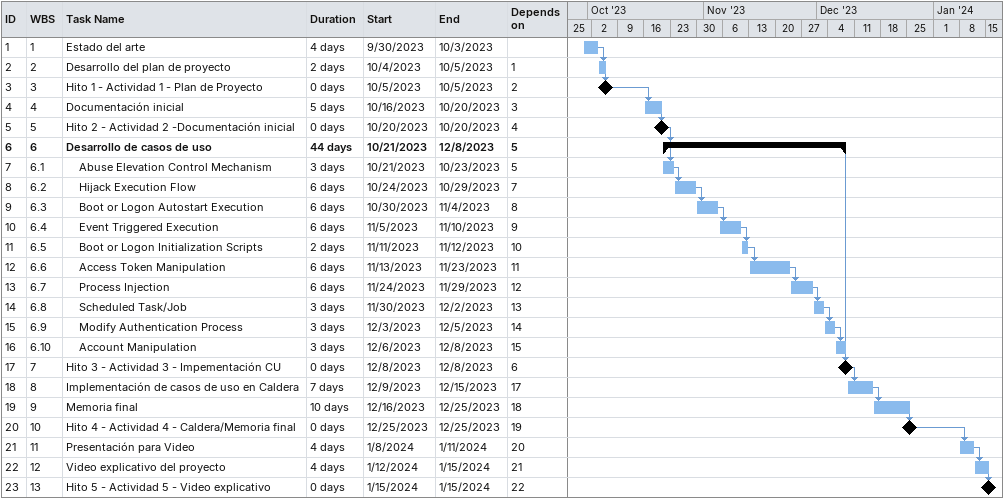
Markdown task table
| ID | WBS | Task | Duration | Start | Finish | Predecessors |
|---|---|---|---|---|---|---|
| 1 | 1 | Estado del arte | 4d | 2023-09-30 | 2023-10-03 |  |
| 2 | 2 | Desarrollo del plan de proyecto | 2d | 2023-10-04 | 2023-10-05 | 1 |
| 3 | 3 | Hito 1 - Actividad 1 - Plan de Proyecto | 0d | 2023-10-05 | 2023-10-05 | 2 |
| 4 | 4 | Documentación inicial | 5d | 2023-10-16 | 2023-10-20 | 3 |
| 5 | 5 | Hito 2 - Actividad 2 -Documentación inicial | 0d | 2023-10-20 | 2023-10-20 | 4 |
| 6 | 6 | **Desarrollo de casos de uso** | 44d | 2023-10-21 | 2023-12-08 | 5 |
| 7 | 6.1 | Abuse Elevation Control Mechanism | 3d | 2023-10-21 | 2023-10-23 | 5 |
| 8 | 6.2 | Hijack Execution Flow | 6d | 2023-10-24 | 2023-10-29 | 7 |
| 9 | 6.3 | Boot or Logon Autostart Execution | 6d | 2023-10-30 | 2023-11-04 | 8 |
| 10 | 6.4 | Event Triggered Execution | 6d | 2023-11-05 | 2023-11-10 | 9 |
| 11 | 6.5 | Boot or Logon Initialization Scripts | 2d | 2023-11-11 | 2023-11-12 | 10 |
| 12 | 6.6 | Access Token Manipulation | 6d | 2023-11-13 | 2023-11-23 | 11 |
| 13 | 6.7 | Process Injection | 6d | 2023-11-24 | 2023-11-29 | 12 |
| 14 | 6.8 | Scheduled Task/Job | 3d | 2023-11-30 | 2023-12-02 | 13 |
| 15 | 6.9 | Modify Authentication Process | 3d | 2023-12-03 | 2023-12-05 | 14 |
| 16 | 6.10 | Account Manipulation | 3d | 2023-12-06 | 2023-12-08 | 15 |
| 17 | 7 | Hito 3 - Actividad 3 - Impementación CU | 0d | 2023-12-08 | 2023-12-08 | 6 |
| 18 | 8 | Implementación de casos de uso en Caldera | 7d | 2023-12-09 | 2023-12-15 | 17 |
| 19 | 9 | Memoria final | 10d | 2023-12-16 | 2023-12-25 | 18 |
| 20 | 10 | Hito 4 - Actividad 4 - Caldera/Memoria final | 0d | 2023-12-25 | 2023-12-25 | 19 |
| 21 | 11 | Presentación para Video | 4d | 2024-01-08 | 2024-01-11 | 20 |
| 22 | 12 | Video explicativo del proyecto | 4d | 2024-01-12 | 2024-01-15 | 21 |
| 23 | 13 | Hito 5 - Actividad 5 - Video explicativo | 0d | 2024-01-15 | 2024-01-15 | 22 |
